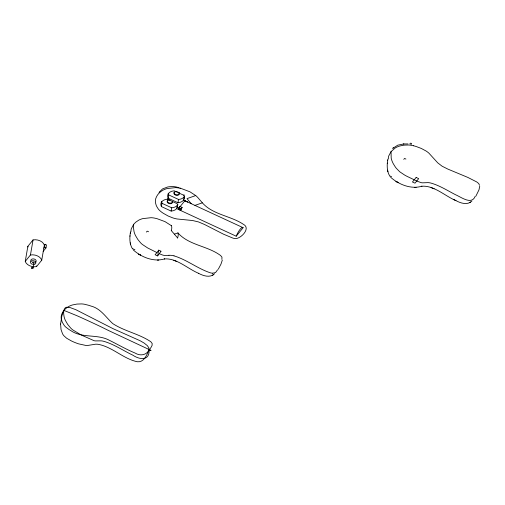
<?xml version="1.0" encoding="UTF-8"?>
<svg xmlns="http://www.w3.org/2000/svg" width="505" height="505" viewBox="0 0 505 505"><rect width="100%" height="100%" fill="white"/><g stroke="black" fill="none" stroke-linecap="round" stroke-linejoin="round"><path stroke-width="0.76" d="M130.53 231.82C129.501 237.501 129.312 243.902 132.537 248.952M387.878 159.125C386.849 164.807 386.666 171.208 389.892 176.258M413.601 145.781L411.537 145.345A16.741 11.583 9.8 0 0 408.381 145.011L404.915 145.099A24.284 16.81 9.8 0 0 403.217 145.295L400.074 145.932A19.979 13.831 9.8 0 0 395.308 147.921L391.04 151.601L391.192 158.172A21.526 14.487 39.1 0 0 393.288 163.727L395.175 166.764A22.94 15.44 39.1 0 0 396.273 168.241L399.745 171.788L404.625 175.046A56.642 38.115 39.1 0 0 407.106 176.39L417.244 181.238L421.277 182.677A8.636 5.814 39.1 0 0 422.609 182.829L428.025 182.621A17.164 11.552 39.1 0 1 430.834 183.037C439.666 185.518 447.468 190.587 455.56 194.741C461.033 196.994 471.638 205.339 475.192 196.312M129.93 236.264L129.987 235.797M387.284 163.57L387.335 163.102M171.334 225.647L165.009 221.626L157.124 218.703A24.732 17.119 9.8 0 0 156.247 218.476L154.183 218.034A16.791 11.621 9.8 0 0 151.027 217.699L142.719 218.627A19.966 13.818 9.8 0 0 138.736 220.174L135.725 222.206L133.692 224.289L133.453 227.692L134.09 231.871A21.45 14.437 39.1 0 0 135.504 235.576L137.821 239.458L140.611 242.848A15.51 10.441 39.1 0 0 142.391 244.477L147.675 247.968L156.922 252.563L158.791 250.145M25.25 261.394L27.857 246.314L33.052 239.913A8.522 5.896 9.8 0 1 44.339 245.133L41.738 260.208L36.537 266.615A8.522 5.896 9.8 0 1 25.25 261.394L30.451 254.987L33.052 239.913M33.09 268.035L34.005 262.714M36.537 266.615L36.669 265.857M43.828 248.088L44.522 247.235L45.033 244.281L46.492 244.95L45.98 247.911L43.159 251.389M167.502 198.553L167.395 199.172L177.167 203.692A8.522 5.896 9.8 0 1 171.157 211.09L161.392 206.57L161.953 203.288A8.522 5.896 9.8 0 1 161.392 201.287M157.188 255.681L157.655 255.89L158.627 250.246M184.054 194.722L183.946 195.334A8.522 5.896 9.8 0 1 177.943 202.732L168.171 198.213L168.739 194.93A8.522 5.896 9.8 0 1 168.203 193.264M171.157 211.09L171.725 207.807A8.522 5.896 9.8 0 0 177.949 204.266M176.744 208.584L177.312 205.301M177.943 202.732L178.511 199.45A8.522 5.896 9.8 0 0 184.596 196.186M178.587 209.297L178.852 207.77L179.931 206.431L182.116 207.448A9.147 2.386 -65.2 0 0 180.771 210.307L178.587 209.297A9.147 2.386 -65.2 0 1 179.931 206.431M180.771 210.307L181.036 208.78L182.116 207.448M183.523 200.226L184.091 196.944M130.271 233.259L130.347 232.824M387.625 160.565L387.701 160.129M222.307 260.107L220.988 264.096L218.28 269.234M221.878 259.381L221.966 257.184L220.622 255.555A13.061 9.04 9.8 0 0 219.328 254.627C206.476 245.765 188.573 244.975 177.93 232.906L174.37 234.156M217.592 269.758L215.572 272.574L212.605 273.211M159.062 192.727L159.346 192.115M159.454 191.919L162.597 188.883L167.603 187.02A18.653 12.909 9.8 0 1 169.895 186.68L172.641 186.566A14.197 9.829 9.8 0 1 175.45 186.825L177.091 187.153M475.899 196.104L478.955 189.918L479.744 186.25M133.692 224.289L131.287 228.834A19.979 13.831 9.8 0 0 130.972 231.631M391.04 151.601L388.635 156.14A19.979 13.831 9.8 0 0 388.326 158.936M157.655 255.89L161.057 251.231M44.339 245.133L45.033 244.281M146.425 232.079L147.195 231.126L148.571 231.763M177.956 209.253L184.862 200.744L243.12 227.698L236.214 236.207L177.956 209.253A9.147 2.386 -65.2 0 1 178.391 208.224M156.922 252.563L155.098 254.741L157.005 255.599M403.773 159.391L404.549 158.437L405.925 159.069M393.376 147.744L392.726 148.369L397.801 145.156L403.874 143.925M214.568 273.754C210.124 278.167 203.225 275.863 198.478 273.268M471.916 201.059C467.523 205.434 460.68 203.212 455.965 200.643C444.722 195.871 433.965 185.19 421.662 186.25L421.959 186.2C411.064 189.558 398.843 184.552 390.674 177.287M212.277 275.345L213.325 274.72M469.625 202.65L470.679 202.025M194.936 205.396L202.347 202.833C212.99 214.896 230.867 215.73 243.745 224.548A13.061 9.04 9.8 0 1 245.039 225.476C249.704 230.173 239.338 239.856 234.465 238.499A13.376 9.26 9.8 0 1 232.666 238.007L223.437 234.156L204.531 224.485L198.516 221.935L192.582 220.521L177.078 218.974A23.684 16.394 9.8 0 1 172.672 217.838L168.171 216.026L163.45 213.381A29.751 20.591 9.8 0 1 161.474 212.031L160.022 210.844A16.741 11.583 9.8 0 1 158.198 208.868L156.733 206.494A24.284 16.81 9.8 0 1 156.184 205.264L155.515 202.858A19.979 13.831 9.8 0 1 155.698 198.755C156.803 194.974 159.713 191.913 163.147 190.101A19.966 13.818 9.8 0 1 167.136 188.548L175.443 187.626A16.791 11.621 9.8 0 1 178.6 187.955L180.664 188.397A24.732 17.119 9.8 0 1 181.535 188.624L189.924 191.799L195.927 195.719A30.565 21.16 9.8 0 1 197.815 197.556L202.335 202.802M133.326 249.981C141.495 257.241 153.709 262.246 164.611 258.895L164.314 258.945C176.611 257.885 187.374 268.565 198.61 273.338M403.249 143.976L408.008 143.925M168.973 255.296L165.482 255.524A9.178 6.18 39.1 0 1 162.78 255.069L162.055 254.823A18.18 12.234 39.1 0 1 161.43 254.583L159.473 253.737M414.719 187.456L416.139 187.399M157.371 260.144L158.791 260.088M177.64 187.292L178.915 187.658M174.017 255.865C186.85 259.74 197.518 268.553 210.206 272.769A12.36 8.32 39.1 0 0 212.605 273.224M431.093 187.563L434.136 188.832M173.739 260.252L176.788 261.521M160.868 251.149L158.778 250.202M390.207 176.1L391.583 176.737M183.946 195.334L174.174 190.814A8.522 5.896 9.8 0 0 168.171 198.213M168.739 194.93L178.511 199.45M178.852 207.77L181.036 208.78M161.953 203.288L171.725 207.807M132.859 248.788L134.923 249.748M44.522 247.235L45.98 247.911M453.288 199.286L455.965 200.643M171.328 230.621L177.653 237.975M195.732 195.549L187.014 198.629L191.187 203.66M162.553 203.483L162.193 203.155A14.197 9.829 9.8 0 1 161.19 202.114M479.51 185.322L478.809 183.681L477.503 182.501A15.245 10.548 9.8 0 0 476.581 181.869L467.838 177.419L447.847 169.087L442.102 166.202L437.74 162.85L428.871 153.122A23.464 16.236 9.8 0 0 426.119 151.039L421.353 148.47L416.461 146.614A31.266 21.639 9.8 0 0 413.601 145.775M387.758 171.056L387.846 171.479L387.569 170.122M130.214 242.817L130.498 244.174M32.56 262.897A0.833 0.574 9.8 0 1 32.699 262.063A0.833 0.574 9.8 0 1 33.879 262.322A0.833 0.574 9.8 0 1 33.583 263.118M32.629 264.368A2.702 1.868 9.8 0 1 30.975 261.312A2.702 1.868 9.8 0 1 32.055 259.084A2.702 1.868 9.8 0 1 35.489 259.715A2.702 1.868 9.8 0 1 35.59 262.158M30.975 261.312A2.702 1.868 9.8 0 1 35.426 261.735A2.702 1.868 9.8 0 1 33.702 264.469M30.451 254.987A8.522 5.896 9.8 0 1 41.738 260.208M28.116 246.983A8.522 5.896 9.8 0 1 27.857 246.314M410.338 144.228A0.833 0.574 9.8 0 1 410.148 143.363A0.833 0.574 9.8 0 1 411.367 143.42A0.833 0.574 9.8 0 1 411.322 144.272M184.634 200.535A9.147 2.386 -65.2 0 1 184.862 200.744M236.214 236.207A9.147 2.386 -65.2 0 1 243.12 227.698M178.297 192.165A2.702 1.868 9.8 0 1 178.278 195.126A2.702 1.868 9.8 0 1 174.187 194.059A2.702 1.868 9.8 0 1 176.112 191.597M176.927 191.648A2.702 1.868 9.8 0 1 177.432 191.767M172.312 201.331A2.702 1.868 9.8 0 1 170.538 203.73A2.702 1.868 9.8 0 1 167.187 201.849A2.702 1.868 9.8 0 1 169.876 199.967M161.392 206.57A8.522 5.896 9.8 0 1 167.395 199.172M180.001 188.018A33.766 23.369 9.8 0 1 180.361 188.144M179.294 192.582A2.702 1.868 9.8 0 1 176.718 194.785A2.702 1.868 9.8 0 1 174.174 192.108M172.615 201.325A2.702 1.868 9.8 0 1 169.055 202.953A2.702 1.868 9.8 0 1 168.02 199.778M177.994 232.868A14.475 8.143 -39.5 0 1 177.577 237.994M171.422 225.59A13.496 7.594 -39.5 0 1 171.239 230.64M168.973 255.303A18.344 12.341 39.1 0 1 174.01 255.839M60.6 324.027L61.048 329.613L62.563 333.83A12.675 12.24 -63.8 0 0 63.895 335.762L66.673 338.255L71.382 340.932A63.03 60.846 -63.8 0 0 78.565 343.842L85.642 345.407A16.697 16.122 -63.8 0 0 88.678 345.313L95.388 344.214A16.993 16.4 -63.8 0 1 98.216 344.322C112.489 346.973 123.125 358.714 137.234 361.744C143.553 362.584 146.482 355.766 148.577 351.038C149.871 348.324 154.669 344.555 150.825 341.752C139.109 333.792 124.565 331.318 112.748 323.598C105.829 317.279 100.609 308.385 90.831 306.017A42.325 29.296 9.8 0 0 88.577 305.272L84.386 304.231A16.734 11.583 9.8 0 0 81.589 303.915L76.924 304.073L72.468 304.957A19.935 13.799 9.8 0 0 68.825 306.434C65.284 308.366 62.21 311.617 61.345 315.65A19.935 13.799 9.8 0 0 61.25 318.769L62.235 322.171L64.173 325.378A16.734 11.583 9.8 0 0 65.814 327.114L68.939 329.462A42.325 29.296 9.8 0 0 70.845 330.642C82.422 338.609 97.522 333.71 109.547 340.389C118.075 344.618 126.332 349.428 135.144 353.071C140.011 356.158 146.368 355.343 149.101 349.908L148.786 347.718L147.277 345.584L144.114 343.047L140.043 340.705L113.12 328.704L75.857 309.698L69.785 307.469L66.382 307.261A5.523 3.718 39.1 0 0 65.265 307.791C63.018 310.102 63.617 313.857 64.097 316.749A19.935 13.414 39.1 0 0 65.379 320.416L67.645 324.33L70.586 327.934A15.92 10.712 39.1 0 0 72.657 329.828L81.172 334.979L94.044 340.679A8.951 6.028 39.1 0 0 95.603 340.907L101.158 340.85A17.643 11.874 39.1 0 1 103.083 341.134C113.751 343.987 122.949 350.502 132.847 355.179C139.765 359.907 149.707 360.993 149.101 349.908L151.052 350.426L109.175 330.819A16.993 0.568 24.3 0 1 107.079 329.809L102.938 327.751A16.697 0.555 24.3 0 0 100.817 326.716L94.782 323.863A63.03 2.096 24.3 0 0 87.845 320.643L79.317 316.755A12.675 0.423 24.3 0 0 77.183 315.814L65.833 311.162A35.224 1.174 24.3 0 0 63.889 310.493A35.224 33.999 -63.8 0 0 61.818 316.111L60.6 324.027M416.139 177.457L412.459 181.989L415.009 183.17L418.689 178.637L416.139 177.457M187.551 201.956L185.367 200.939A9.147 2.386 -65.2 0 0 184.546 200.75L186.73 201.76A9.147 2.386 -65.2 0 1 187.551 201.956M398.003 182.501L396.046 181.472L398.003 182.501M140.655 255.189L138.692 254.16L140.655 255.189M31.714 268.275A0.833 0.574 9.8 0 0 33.078 268.086A0.833 0.574 9.8 0 0 32.017 267.322A0.833 0.574 9.8 0 0 31.714 268.275"/></g></svg>
